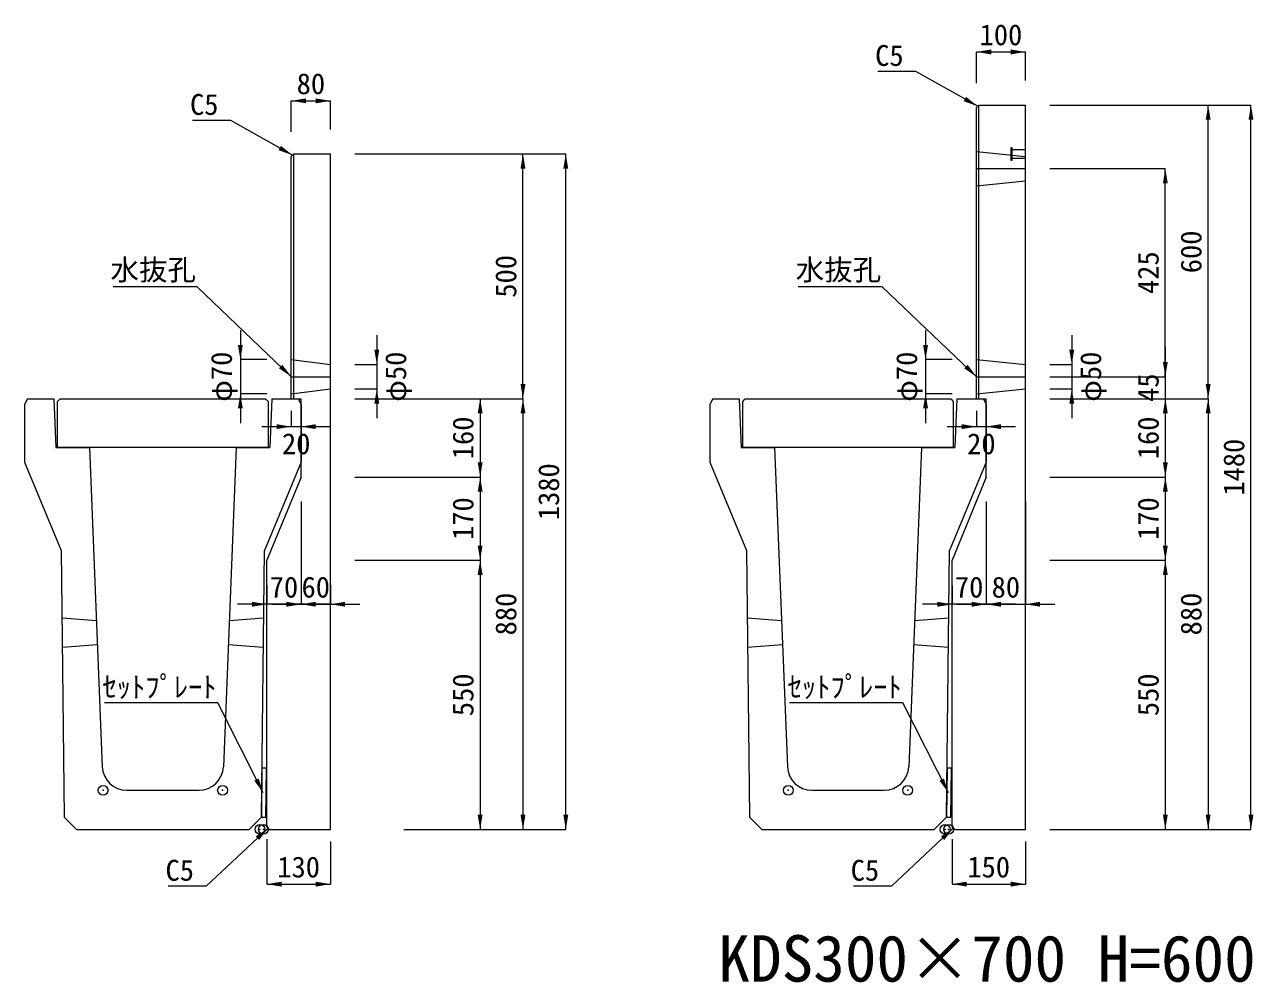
# Model space of a CAD drawing. Units: millimetres at full size, sheet at 1:40. Extents: x 172874 to 199766, y 869448 to 902797.
# Drawn here: x 177021 to 179532, y 895136 to 897093 of the extents above; entities that cross this region are included whole.
import ezdxf
from ezdxf.enums import TextEntityAlignment as Align

# ---------------------------------------------------------------- set-up
doc = ezdxf.new("R2010")
doc.units = ezdxf.units.MM
doc.header["$LTSCALE"] = 40
doc.header["$PDMODE"] = 32
doc.header["$PDSIZE"] = 20
for name, pattern in [('DASHED', [7.5, 6, -1.5]), ('USER1', [28.575, 19.05, -3.175, 3.175, -3.175]), ('USER2', [4.7625, 3.175, -1.5875]), ('USER3', [1.35, 0.75, -0.6])]:
    doc.linetypes.add(name, pattern=pattern)
for name, color, linetype, lineweight in [('セットプレート', 3, 'Continuous', 13), ('パネックスKDS', 2, 'Continuous', 13), ('寸法線', 7, 'Continuous', 13), ('引出線', 4, 'Continuous', 13), ('本体', 2, 'Continuous', 13), ('補助線', 8, 'Continuous', 13), ('ｲﾝｻｰﾄ', 3, 'USER3', 5)]:
    doc.layers.add(name, color=color, linetype=linetype, lineweight=lineweight)
doc.layers.add('文字', color=7, linetype='Continuous')
doc.styles.add('ＭＳ ゴシック', font='')
doc.styles.get('ＭＳ ゴシック').set_extended_font_data('MS Gothic')

# ---------------------------------------------------------------- blocks, each defined once
blk = doc.blocks.new('filled_arrow')
at = {"color": 0, "linetype": 'Continuous', "lineweight": -2}
blk.add_solid([(7.5, 1.25), (0, 0), (7.5, -1.25)], dxfattribs=at)

msp = doc.modelspace()

# ---------------------------------------------------------------- linework, layer by layer
at = {"layer": 'セットプレート'}
for points in [[(177505.17, 895473.33), (177514.17, 895473.23), (177515.3, 895573.22), (177506.3, 895573.32)], [(178905.17, 895473.33), (178914.17, 895473.23), (178915.3, 895573.22), (178906.3, 895573.32)]]:
    msp.add_lwpolyline(points, close=True, dxfattribs=at)
at = {"layer": 'パネックスKDS'}
for p, q in [((178966.29, 896923.33), (178971.29, 896928.33)), ((178966.29, 896328.33), (178966.29, 896923.33)), ((178971.29, 896928.33), (179066.29, 896928.33)), ((179066.29, 895448.33), (179066.29, 896928.33)), ((177566.29, 896823.33), (177571.29, 896828.33)), ((177566.29, 896328.33), (177566.29, 896823.33)), ((177571.29, 896828.33), (177646.29, 896828.33)), ((177646.29, 895448.33), (177646.29, 896828.33)), ((177566.29, 896328.33), (177586.29, 896328.33)), ((177586.29, 896168.33), (177586.29, 896328.33)), ((178966.29, 896328.33), (178986.29, 896328.33)), ((178986.29, 896168.33), (178986.29, 896328.33)), ((177586.29, 896168.33), (177516.29, 895998.33)), ((178986.29, 896168.33), (178916.29, 895998.33)), ((177516.29, 895453.33), (177516.29, 895998.33)), ((178916.29, 895453.33), (178916.29, 895998.33)), ((177516.29, 895453.33), (177521.29, 895448.33)), ((177521.29, 895448.33), (177646.29, 895448.33)), ((178916.29, 895453.33), (178921.29, 895448.33)), ((178921.29, 895448.33), (179066.29, 895448.33))]:
    msp.add_line(p, q, dxfattribs=at)
at = {"layer": 'パネックスKDS', "lineweight": 5}
for p, q in [((178971.29, 896328.33), (178971.29, 896928.33)), ((177571.29, 896328.33), (177571.29, 896828.33))]:
    msp.add_line(p, q, dxfattribs=at)
at = {"layer": 'パネックスKDS', "linetype": 'DASHED', "lineweight": 9}
for p, q in [((178966.29, 896833.33), (179066.29, 896823.33)), ((178966.29, 896763.33), (179066.29, 896773.33)), ((177566.29, 896408.33), (177646.29, 896398.33)), ((178966.29, 896408.33), (179066.29, 896398.33)), ((177566.29, 896338.33), (177646.29, 896348.33)), ((178966.29, 896338.33), (179066.29, 896348.33))]:
    msp.add_line(p, q, dxfattribs=at)
at = {"layer": '寸法線'}
for p, q in [((178966.29, 897036.88), (179066.29, 897036.88)), ((178966.29, 896973.33), (178966.29, 897036.88)), ((179066.29, 896978.33), (179066.29, 897036.88)), ((177566.29, 896936.88), (177646.29, 896936.88)), ((177566.29, 896873.33), (177566.29, 896936.88)), ((177646.29, 896878.33), (177646.29, 896936.88)), ((179116.29, 896928.33), (179527.13, 896928.33)), ((179116.29, 896928.33), (179439.63, 896928.33)), ((179439.63, 896328.33), (179439.63, 896928.33)), ((179527.13, 895448.33), (179527.13, 896928.33)), ((177696.29, 896828.33), (178127.13, 896828.33)), ((177696.29, 896828.33), (178039.63, 896828.33)), ((178039.63, 896328.33), (178039.63, 896828.33)), ((178127.13, 895448.33), (178127.13, 896828.33)), ((179116.29, 896798.33), (179352.13, 896798.33)), ((179352.13, 896373.33), (179352.13, 896798.33)), ((177462.22, 896468.33), (177462.22, 896278.33)), ((177740.96, 896458.33), (177740.96, 896288.33)), ((178862.22, 896468.33), (178862.22, 896278.33)), ((179160.96, 896458.33), (179160.96, 896288.33)), ((179352.13, 896433.33), (179352.13, 896268.33)), ((177516.29, 896408.33), (177462.22, 896408.33)), ((177696.29, 896398.33), (177740.96, 896398.33)), ((178916.29, 896408.33), (178862.22, 896408.33)), ((179116.29, 896398.33), (179160.96, 896398.33)), ((179116.29, 896373.33), (179352.13, 896373.33)), ((179116.29, 896373.33), (179352.13, 896373.33)), ((177696.29, 896348.33), (177740.96, 896348.33)), ((179116.29, 896348.33), (179160.96, 896348.33)), ((177516.29, 896338.33), (177462.22, 896338.33)), ((177696.29, 896328.33), (178039.63, 896328.33)), ((177696.29, 896328.33), (177952.13, 896328.33)), ((177696.29, 896328.33), (178039.63, 896328.33)), ((177952.13, 896328.33), (177952.13, 896168.33)), ((178039.63, 896328.33), (178039.63, 895448.33)), ((178916.29, 896338.33), (178862.22, 896338.33)), ((179116.29, 896328.33), (179439.63, 896328.33)), ((179116.29, 896328.33), (179352.13, 896328.33)), ((179116.29, 896328.33), (179439.63, 896328.33)), ((179116.29, 896328.33), (179352.13, 896328.33)), ((179352.13, 896328.33), (179352.13, 896168.33)), ((179439.63, 896328.33), (179439.63, 895448.33)), ((177566.29, 896303.33), (177566.29, 896271.25)), ((177586.29, 896303.33), (177586.29, 896271.25)), ((178966.29, 896303.33), (178966.29, 896271.25)), ((178986.29, 896303.33), (178986.29, 896271.25)), ((177506.29, 896271.25), (177646.29, 896271.25)), ((178906.29, 896271.25), (179046.29, 896271.25)), ((177696.29, 896168.33), (177952.13, 896168.33)), ((177696.29, 896168.33), (177952.13, 896168.33)), ((177952.13, 896168.33), (177952.13, 895998.33)), ((179116.29, 896168.33), (179352.13, 896168.33)), ((179116.29, 896168.33), (179352.13, 896168.33)), ((179352.13, 896168.33), (179352.13, 895998.33)), ((177586.29, 896118.33), (177586.29, 895908.33)), ((178986.29, 896118.33), (178986.29, 895908.33)), ((179066.29, 896118.33), (179066.29, 895908.33)), ((177696.29, 895998.33), (177952.13, 895998.33)), ((177696.29, 895998.33), (177952.13, 895998.33)), ((177952.13, 895998.33), (177952.13, 895448.33)), ((179116.29, 895998.33), (179352.13, 895998.33)), ((179116.29, 895998.33), (179352.13, 895998.33)), ((179352.13, 895998.33), (179352.13, 895448.33)), ((177516.29, 895946.59), (177516.29, 895908.33)), ((177586.29, 895948.33), (177586.29, 895908.33)), ((177646.29, 895948.33), (177646.29, 895908.33)), ((178916.29, 895946.59), (178916.29, 895908.33)), ((178986.29, 895948.33), (178986.29, 895908.33)), ((177646.29, 895908.33), (177456.29, 895908.33)), ((177526.29, 895908.33), (177706.29, 895908.33)), ((179046.29, 895908.33), (178856.29, 895908.33)), ((178926.29, 895908.33), (179126.29, 895908.33)), ((177796.29, 895448.33), (178127.13, 895448.33)), ((177796.29, 895448.33), (178039.63, 895448.33)), ((177796.29, 895448.33), (177952.13, 895448.33)), ((179116.29, 895448.33), (179527.13, 895448.33)), ((179116.29, 895448.33), (179439.63, 895448.33)), ((179116.29, 895448.33), (179352.13, 895448.33)), ((177516.29, 895428.33), (177516.29, 895336.53)), ((177646.29, 895423.33), (177646.29, 895336.53)), ((178916.29, 895428.33), (178916.29, 895336.53)), ((179066.29, 895423.33), (179066.29, 895336.53)), ((177516.29, 895336.53), (177646.29, 895336.53)), ((178916.29, 895336.53), (179066.29, 895336.53))]:
    msp.add_line(p, q, dxfattribs=at)
at = {"layer": '引出線'}
for points in [[(178968.79, 896925.83), (178842.42, 896996.91), (178764.65, 896996.91)], [(177568.79, 896825.83), (177442.42, 896896.91), (177364.65, 896896.91)], [(177566.29, 896373.33), (177373.83, 896556.78), (177202.09, 896556.78)], [(178966.29, 896373.33), (178773.83, 896556.78), (178602.09, 896556.78)], [(177508.79, 895523.33), (177415.85, 895706.77), (177184.48, 895706.77)], [(178908.79, 895523.33), (178815.85, 895706.77), (178584.48, 895706.77)], [(177518.79, 895450.83), (177392.42, 895332.18), (177314.65, 895332.18)], [(178918.79, 895450.83), (178792.42, 895332.18), (178714.65, 895332.18)]]:
    msp.add_lwpolyline(points, dxfattribs=at)
at = {"layer": '本体'}
for p, q in [((177027.29, 896328.33), (177021.29, 896316.33)), ((177027.29, 896328.33), (177081.29, 896328.33)), ((177081.29, 896328.33), (177085.29, 896228.33)), ((177526.29, 896328.33), (177522.29, 896228.33)), ((177526.29, 896328.33), (177580.29, 896328.33)), ((177580.29, 896328.33), (177586.29, 896316.33)), ((178427.29, 896328.33), (178421.29, 896316.33)), ((178427.29, 896328.33), (178481.29, 896328.33)), ((178481.29, 896328.33), (178485.29, 896228.33)), ((178926.29, 896328.33), (178922.29, 896228.33)), ((178926.29, 896328.33), (178980.29, 896328.33)), ((178980.29, 896328.33), (178986.29, 896316.33)), ((177021.29, 896316.33), (177021.29, 896198.33)), ((177586.29, 896316.33), (177586.29, 896198.33)), ((178421.29, 896316.33), (178421.29, 896198.33)), ((178986.29, 896316.33), (178986.29, 896198.33)), ((177085.29, 896228.33), (177153.79, 896228.33)), ((177153.79, 896228.33), (177179.87, 895576.33)), ((177453.79, 896228.33), (177427.71, 895576.33)), ((177453.79, 896228.33), (177522.29, 896228.33)), ((178485.29, 896228.33), (178553.79, 896228.33)), ((178553.79, 896228.33), (178579.87, 895576.33)), ((178853.79, 896228.33), (178827.71, 895576.33)), ((178853.79, 896228.33), (178922.29, 896228.33)), ((177021.29, 896198.33), (177096.29, 896018.33)), ((177586.29, 896198.33), (177511.29, 896018.33)), ((178421.29, 896198.33), (178496.29, 896018.33)), ((178986.29, 896198.33), (178911.29, 896018.33)), ((177096.29, 896018.33), (177102.41, 895473.33)), ((177505.17, 895473.33), (177511.29, 896018.33)), ((178496.29, 896018.33), (178502.41, 895473.33)), ((178905.17, 895473.33), (178911.29, 896018.33)), ((177229.83, 895528.33), (177377.75, 895528.33)), ((178629.83, 895528.33), (178777.75, 895528.33)), ((177102.41, 895473.33), (177127.69, 895448.33)), ((177479.89, 895448.33), (177505.17, 895473.33)), ((178502.41, 895473.33), (178527.69, 895448.33)), ((178879.89, 895448.33), (178905.17, 895473.33)), ((177127.69, 895448.33), (177479.89, 895448.33)), ((178527.69, 895448.33), (178879.89, 895448.33))]:
    msp.add_line(p, q, dxfattribs=at)
at = {"layer": '本体', "linetype": 'USER2'}
for p, q in [((177097.84, 895880.33), (177167.91, 895875.33)), ((177439.67, 895875.33), (177509.74, 895880.33)), ((178497.84, 895880.33), (178567.91, 895875.33)), ((178839.67, 895875.33), (178909.74, 895880.33)), ((177169.91, 895825.33), (177098.51, 895820.33)), ((177509.07, 895820.33), (177437.67, 895825.33)), ((178569.91, 895825.33), (178498.51, 895820.33)), ((178909.07, 895820.33), (178837.67, 895825.33))]:
    msp.add_line(p, q, dxfattribs=at)
at = {"layer": '本体', "lineweight": 20}
for points in [[(177088.79, 896322.33), (177093.79, 896328.33), (177513.79, 896328.33), (177518.79, 896322.33), (177518.79, 896228.33), (177088.79, 896228.33)], [(178488.79, 896322.33), (178493.79, 896328.33), (178913.79, 896328.33), (178918.79, 896322.33), (178918.79, 896228.33), (178488.79, 896228.33)]]:
    msp.add_lwpolyline(points, close=True, dxfattribs=at)
at = {"layer": '本体'}
for centre, start, end in [((177229.83, 895578.33), 182.29061, 270), ((177377.75, 895578.33), 270, 357.70939), ((178629.83, 895578.33), 182.29061, 270), ((178777.75, 895578.33), 270, 357.70939)]:
    msp.add_arc(centre, 50, start, end, dxfattribs=at)
at = {"layer": '補助線', "linetype": 'USER1'}
for p, q in [((178966.29, 896798.33), (179066.29, 896798.33)), ((178966.29, 896373.33), (179066.29, 896373.33))]:
    msp.add_line(p, q, dxfattribs=at)
at = {"layer": '補助線'}
msp.add_line((177566.29, 896373.33), (177646.29, 896373.33), dxfattribs=at)
for p in [(177181.79, 895528.33), (177425.79, 895528.33), (178581.79, 895528.33), (178825.79, 895528.33), (177502.29, 895448.33), (177509.29, 895448.33), (177509.29, 895448.33), (178902.29, 895448.33), (178909.29, 895448.33), (178909.29, 895448.33)]:
    msp.add_point(p, dxfattribs=at)
at = {"layer": 'ｲﾝｻｰﾄ'}
for p, q in [((179036.29, 896840.83), (179036.29, 896815.83)), ((179039.29, 896840.83), (179036.29, 896840.83)), ((179039.29, 896815.83), (179039.29, 896840.83)), ((179066.29, 896836.83), (179039.29, 896836.83)), ((179036.29, 896815.83), (179039.29, 896815.83)), ((179039.29, 896819.83), (179066.29, 896819.83))]:
    msp.add_line(p, q, dxfattribs=at)

# ---------------------------------------------------------------- block references
at = {"layer": '寸法線', "xscale": 4, "yscale": 4}
for p in [(178966.29, 897036.88), (177566.29, 896936.88), (177586.29, 896271.25), (178986.29, 896271.25), (177586.29, 895908.33), (177646.29, 895908.33), (178986.29, 895908.33), (179066.29, 895908.33), (177516.29, 895336.53), (178916.29, 895336.53)]:
    msp.add_blockref('filled_arrow', p, dxfattribs=at)
for p, rotation in [((179066.29, 897036.88), 180), ((177646.29, 896936.88), 180), ((179439.63, 896928.33), 270), ((179527.13, 896928.33), 270), ((178039.63, 896828.33), 270), ((178127.13, 896828.33), 270), ((179352.13, 896798.33), 270), ((177462.22, 896408.33), 90), ((177740.96, 896398.33), 90), ((178862.22, 896408.33), 90), ((179160.96, 896398.33), 90), ((179352.13, 896373.33), 90), ((179352.13, 896373.33), 90), ((177740.96, 896348.33), 270), ((178039.63, 896328.33), 90), ((179160.96, 896348.33), 270), ((179439.63, 896328.33), 90), ((177462.22, 896338.33), 270), ((177952.13, 896328.33), 270), ((178039.63, 896328.33), 270), ((178862.22, 896338.33), 270), ((179352.13, 896328.33), 270), ((179352.13, 896328.33), 270), ((179439.63, 896328.33), 270), ((177566.29, 896271.25), 180), ((178966.29, 896271.25), 180), ((177952.13, 896168.33), 90), ((179352.13, 896168.33), 90), ((177952.13, 896168.33), 270), ((179352.13, 896168.33), 270), ((177952.13, 895998.33), 90), ((179352.13, 895998.33), 90), ((177952.13, 895998.33), 270), ((179352.13, 895998.33), 270), ((177516.29, 895908.33), 180), ((177586.29, 895908.33), 180), ((178916.29, 895908.33), 180), ((178986.29, 895908.33), 180), ((177952.13, 895448.33), 90), ((178039.63, 895448.33), 90), ((178127.13, 895448.33), 90), ((179352.13, 895448.33), 90), ((179439.63, 895448.33), 90), ((179527.13, 895448.33), 90), ((177646.29, 895336.53), 180), ((179066.29, 895336.53), 180)]:
    msp.add_blockref('filled_arrow', p, dxfattribs=dict(at, rotation=rotation))
at = {"layer": '引出線', "xscale": 4, "yscale": 4}
for p, rotation in [((178968.79, 896925.83), 150.6), ((177568.79, 896825.83), 150.6), ((177566.29, 896373.33), 136.4), ((178966.29, 896373.33), 136.4), ((177508.79, 895523.33), 116.9), ((178908.79, 895523.33), 116.9), ((177518.79, 895450.83), 223.2), ((178918.79, 895450.83), 223.2)]:
    msp.add_blockref('filled_arrow', p, dxfattribs=dict(at, rotation=rotation))

# ---------------------------------------------------------------- texts
at = {"layer": '寸法線', "style": 'ＭＳ ゴシック'}
for s, p in [('100', (179016.29, 897071.88)), ('80', (177606.29, 896971.88)), ('20', (177576.29, 896236.25)), ('20', (178976.29, 896236.25)), ('70', (177551.29, 895943.33)), ('60', (177616.29, 895943.33)), ('70', (178951.29, 895943.33)), ('80', (179026.29, 895943.33)), ('130', (177581.29, 895371.53)), ('150', (178991.29, 895371.53))]:
    msp.add_text(s, height=42.72, dxfattribs=at).set_placement(p, align=Align.MIDDLE_CENTER)
for s, p in [('600', (179404.63, 896628.33)), ('425', (179317.13, 896585.83)), ('500', (178004.63, 896578.33)), ('φ70', (177423.56, 896373.33)), ('φ50', (177779.62, 896373.33)), ('φ70', (178823.56, 896373.33)), ('φ50', (179199.62, 896373.33)), ('45', (179317.13, 896350.83)), ('160', (177917.13, 896248.33)), ('160', (179317.13, 896248.33)), ('1480', (179492.13, 896188.33)), ('1380', (178092.13, 896138.33)), ('170', (177917.13, 896083.33)), ('170', (179317.13, 896083.33)), ('880', (178004.63, 895888.33)), ('880', (179404.63, 895888.33)), ('550', (177917.13, 895723.33)), ('550', (179317.13, 895723.33))]:
    msp.add_text(s, height=42.72, rotation=90, dxfattribs=at).set_placement(p, align=Align.MIDDLE_CENTER)
at = {"layer": '引出線', "style": 'ＭＳ ゴシック'}
for s, p in [('C5', (178817.42, 897050.91)), ('C5', (177417.42, 896950.91)), ('水抜孔', (177371.58, 896613.06)), ('水抜孔', (178771.58, 896613.06)), ('ｾｯﾄﾌﾟﾚｰﾄ', (177413.6, 895760.77)), ('ｾｯﾄﾌﾟﾚｰﾄ', (178813.6, 895760.77)), ('C5', (177367.42, 895386.18)), ('C5', (178767.42, 895386.18))]:
    msp.add_text(s, height=42.72, dxfattribs=at).set_placement(p, align=Align.TOP_RIGHT)
at = {"layer": '文字', "style": 'ＭＳ ゴシック'}
msp.add_text('KDS300×700 H=600', height=94.94, dxfattribs=at).set_placement((178438.87, 895108.77), align=Align.BOTTOM_LEFT)

doc.saveas('drawing.dxf')
